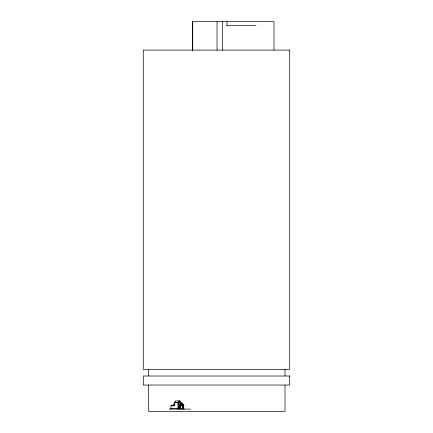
<?xml version="1.0" encoding="UTF-8"?>
<svg xmlns="http://www.w3.org/2000/svg" width="433" height="433" viewBox="0 0 433 433"><rect width="100%" height="100%" fill="white"/><g stroke="black" fill="none" stroke-linecap="round" stroke-linejoin="round"><path stroke-width="0.65" d="M174.467 402.728L175.473 401.564M174.943 402.338L175.614 401.564M180.934 402.728L179.414 401.039L177.936 402.728L174.315 402.625L175.814 400.893L179.435 400.893L180.934 402.625L180.529 402.728L180.529 408.297M177.941 409.109L177.936 402.625L179.435 400.893M177.725 402.728L179.414 401.039M174.651 403.87L173.341 405.396L174.845 404.059M180.447 404.319L181.757 402.966L183.938 405.223L183.614 405.396L183.614 408.297M173.341 405.396L174.645 404.059M180.252 404.503L181.757 403.161L183.938 405.396M180.447 404.503L181.757 403.161M181.346 404.373L181.07 404.887L181.346 405.396M181.443 404.357C179.614 405.45 183.099 405.467 181.265 404.357M181.265 405.412L181.638 404.887L181.362 404.373M226.437 25.39L255.984 25.39M174.315 402.625L177.936 402.625M180.409 402.89L180.453 404.254M180.507 402.966L181.757 402.966M174.964 405.223L170.948 405.223L170.948 408.297M183.538 405.483L183.538 405.997M180.317 405.634L182.888 405.634L182.888 408.297M182.775 408.297L183.938 408.297L183.938 409.109M169.189 409.109L190.666 409.109M181.562 403.161L183.744 405.396M179.202 401.039L180.718 402.728M285.011 369.425L285.011 376.012M285.011 385.024L285.011 411.35L148.573 411.35L148.573 385.024M274.002 50.104L274.002 21.65L192.647 21.65L192.647 50.206M226.946 21.65L226.946 25.39M222.318 21.65L222.318 50.206M217.02 21.65L217.02 50.206M192.717 21.65L192.717 50.206M183.083 408.297L183.083 409.109M182.775 405.634L182.775 409.109M181.059 409.109L181.059 408.703L179.192 408.703L179.192 408.297M180.94 409.109L180.94 408.297L170.797 408.297L170.797 409.109M180.772 408.297L180.772 408.703M180.431 405.634L180.431 408.297M180.09 402.879L180.09 404.411M180.009 408.297L180.009 405.748L178.721 405.748L178.742 409.109M179.895 405.748L179.895 408.297M179.484 408.703L179.484 409.109M178.829 405.748L178.829 408.297M178.407 402.879L178.407 404.411M174.607 402.728L174.607 405.223M174.153 405.223L174.153 405.84L171.36 405.84L171.36 405.223M148.573 369.425L148.573 376.012M289.715 50.104L143.285 50.104L143.285 369.425L289.715 369.425L289.715 50.104M289.715 376.012L143.285 376.012L143.285 385.024L289.715 385.024L289.715 376.012M180.155 402.879L178.342 402.879L178.342 404.411L180.155 404.411L180.155 402.879"/></g></svg>
